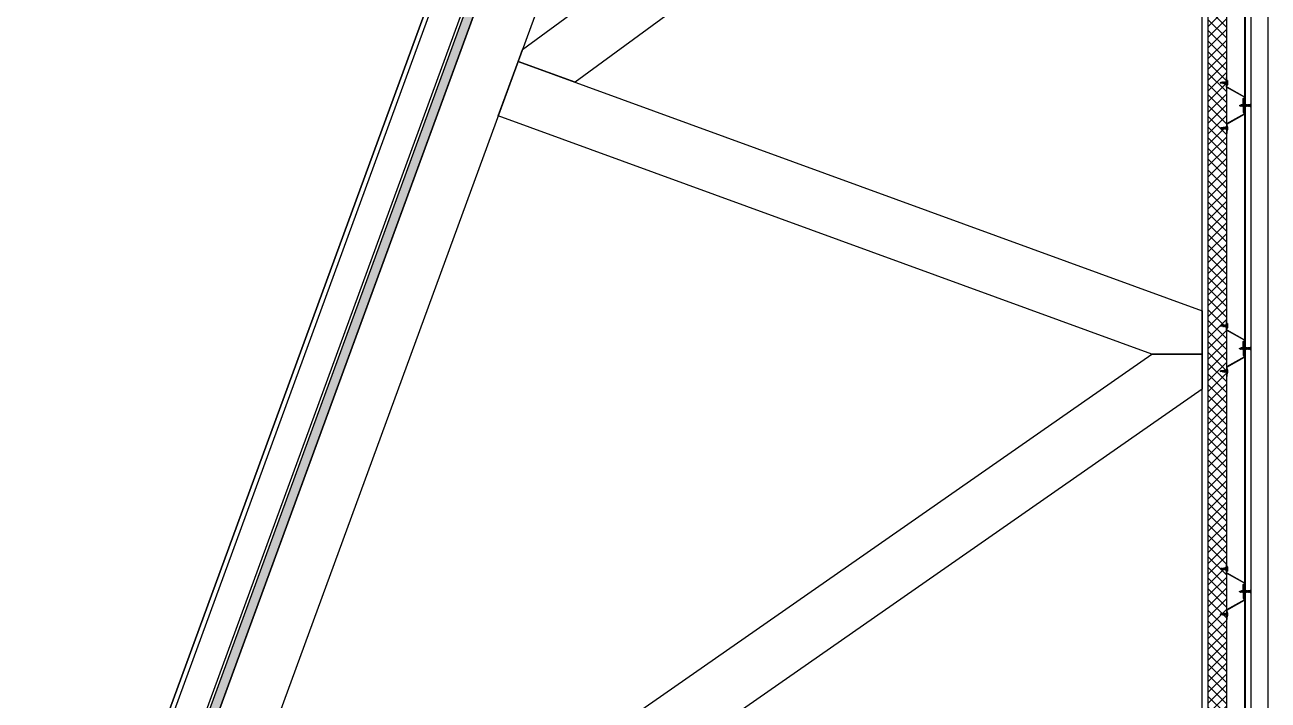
# Model space of a CAD drawing. Header units: inches. Extents: x 203 to 1065, y -1127 to 921.
# Drawn here: x 403.896 to 405.943, y 845.898 to 847.009 of the extents above; entities that cross this region are included whole.
import ezdxf

# ---------------------------------------------------------------- set-up
doc = ezdxf.new("R2010")
doc.units = ezdxf.units.IN
doc.header["$MEASUREMENT"] = 0
doc.linetypes.add('CONTINUA', pattern=[0])
for name, color, linetype in [('CORTE MUROS', 4, 'CONTINUA'), ('CORTE PERFILES Y CERCHA', 3, 'CONTINUA'), ('CORTE PROY', 8, 'CONTINUA')]:
    doc.layers.add(name, color=color, linetype=linetype)

msp = doc.modelspace()

# ---------------------------------------------------------------- hatches: boundary and pattern name
at = {"layer": 'CORTE MUROS', "ltscale": 0.5}
h = msp.add_hatch(dxfattribs=at)
h.set_pattern_fill('ANSI38', color=252, scale=0.05, angle=90.1237, style=0)
h.set_pattern_definition([(135.1236939, (402.78324, 403.405945), (-0.00440986616, -0.004428948005), []), (225.1236939, (402.78324, 403.405945), (-0.00439078432, -0.01326776217), [0.015625, -0.009375])])
h.paths.add_polyline_path([(403.9681, 845.2051), (403.954, 845.2103), (405.883, 850.4746), (405.8971, 850.4694)])
at = {"layer": 'CORTE PERFILES Y CERCHA', "ltscale": 0.5}
h = msp.add_hatch(dxfattribs=at)
h.set_pattern_fill('_USER', color=251, scale=0.0125, angle=135, style=0, double=1, pattern_type=0)
h.set_pattern_definition([(135, (377.291917, 560.07682), (-0.00883883476, -0.00883883476), []), (225, (377.291917, 560.07682), (0.00883883476, -0.00883883476), [])])
h.paths.add_polyline_path([(405.8447, 840.1111), (405.8447, 850.2991), (405.8747, 850.2991), (405.8747, 840.1111)])

# ---------------------------------------------------------------- linework, layer by layer
at = {"layer": 'CORTE MUROS'}
for points in [[(403.8958, 845.2316), (405.8625, 850.5988), (405.916, 850.5792), (403.9493, 845.212)], [(405.8625, 850.5988), (403.8958, 845.2316), (403.9033, 845.2289), (405.87, 850.5961)]]:
    msp.add_lwpolyline(points, close=True, dxfattribs=at)
msp.add_lwpolyline([(403.9681, 845.2051), (403.954, 845.2103), (405.883, 850.4746), (405.8971, 850.4694), (403.9681, 845.2051)], dxfattribs=at)
at = {"layer": 'CORTE PERFILES Y CERCHA', "color": 2}
for p, q in [((405.9047, 850.2154), (405.9047, 840.1948)), ((405.9057, 850.2154), (405.9057, 840.1948)), ((405.9147, 850.2154), (405.9147, 840.1948))]:
    msp.add_line(p, q, dxfattribs=at)
at = {"layer": 'CORTE PERFILES Y CERCHA'}
for p, q in [((405.8747, 846.9151), (405.8747, 846.922)), ((405.8751, 846.9151), (405.8751, 846.922)), ((405.8751, 846.922), (405.8752, 846.922)), ((405.8756, 846.917), (405.8751, 846.9165)), ((405.8751, 846.9105), (405.8751, 846.9165)), ((405.8752, 846.9201), (405.8752, 846.922)), ((405.8752, 846.9201), (405.8756, 846.9201)), ((405.8756, 846.9201), (405.8756, 846.922)), ((405.8756, 846.9171), (405.8756, 846.91)), ((405.8756, 846.917), (405.8756, 846.9101)), ((405.8764, 846.9171), (405.8764, 846.91)), ((405.8682, 846.9143), (405.8644, 846.9135)), ((405.8644, 846.9135), (405.8652, 846.914)), ((405.8652, 846.9135), (405.8644, 846.9135)), ((405.8644, 846.9135), (405.8652, 846.9131)), ((405.8682, 846.9143), (405.8652, 846.914)), ((405.8652, 846.9131), (405.8652, 846.9135)), ((405.8686, 846.9128), (405.8652, 846.9131)), ((405.8686, 846.9147), (405.8682, 846.9143)), ((405.8682, 846.9143), (405.8686, 846.9128)), ((405.8686, 846.9147), (405.8691, 846.9144)), ((405.869, 846.9124), (405.8686, 846.9147)), ((405.869, 846.9124), (405.8686, 846.9128)), ((405.869, 846.9124), (405.8695, 846.9126)), ((405.8699, 846.9145), (405.8691, 846.9144)), ((405.8691, 846.9144), (405.8695, 846.9126)), ((405.8704, 846.9125), (405.8695, 846.9126)), ((405.8703, 846.915), (405.8699, 846.9145)), ((405.8699, 846.9145), (405.8704, 846.9125)), ((405.8703, 846.915), (405.8708, 846.9146)), ((405.8709, 846.9121), (405.8703, 846.915)), ((405.8709, 846.9121), (405.8704, 846.9125)), ((405.8717, 846.9147), (405.8708, 846.9146)), ((405.8708, 846.9146), (405.8713, 846.9124)), ((405.8709, 846.9121), (405.8713, 846.9124)), ((405.8723, 846.9123), (405.8713, 846.9124)), ((405.8721, 846.9153), (405.8717, 846.9147)), ((405.8717, 846.9147), (405.8723, 846.9123)), ((405.8721, 846.9153), (405.8726, 846.9148)), ((405.8727, 846.9118), (405.8721, 846.9153)), ((405.8727, 846.9118), (405.8723, 846.9123)), ((405.8735, 846.9149), (405.8726, 846.9148)), ((405.8726, 846.9148), (405.8732, 846.9122)), ((405.8727, 846.9118), (405.8732, 846.9122)), ((405.8742, 846.9121), (405.8732, 846.9122)), ((405.8739, 846.9155), (405.8735, 846.9149)), ((405.8735, 846.9149), (405.8742, 846.9121)), ((405.8739, 846.9155), (405.8744, 846.915)), ((405.8747, 846.9115), (405.8739, 846.9155)), ((405.8747, 846.9115), (405.8742, 846.9121)), ((405.8751, 846.9151), (405.8744, 846.915)), ((405.8744, 846.915), (405.8751, 846.912)), ((405.8747, 846.9115), (405.8751, 846.912)), ((405.8747, 846.9065), (405.8747, 846.9116)), ((405.8751, 846.9151), (405.8751, 846.912)), ((405.8751, 846.9068), (405.8751, 846.912)), ((405.8756, 846.9101), (405.8751, 846.9105)), ((405.8769, 846.9135), (405.8764, 846.9135)), ((405.8978, 846.8754), (405.8954, 846.8762)), ((405.8978, 846.8754), (405.8982, 846.8771)), ((405.8981, 846.8751), (405.8978, 846.8754)), ((405.8985, 846.8775), (405.8981, 846.8751)), ((405.8981, 846.8751), (405.8984, 846.8752)), ((405.8985, 846.8775), (405.8982, 846.8771)), ((405.8984, 846.8752), (405.8989, 846.8771)), ((405.899, 846.875), (405.8984, 846.8752)), ((405.8985, 846.8775), (405.8989, 846.8771)), ((405.8996, 846.8773), (405.8989, 846.8771)), ((405.899, 846.875), (405.8996, 846.8773)), ((405.8999, 846.8777), (405.8994, 846.8747)), ((405.8999, 846.8777), (405.8996, 846.8773)), ((405.8997, 846.875), (405.9002, 846.8773)), ((405.8999, 846.8777), (405.9003, 846.8773)), ((405.9009, 846.8773), (405.9002, 846.8773)), ((405.9004, 846.875), (405.9009, 846.8773)), ((405.9013, 846.8777), (405.9007, 846.8747)), ((405.9013, 846.8777), (405.9009, 846.8773)), ((405.901, 846.875), (405.9016, 846.8773)), ((405.9013, 846.8777), (405.9016, 846.8773)), ((405.9023, 846.8773), (405.9016, 846.8773)), ((405.9017, 846.875), (405.9023, 846.8773)), ((405.9026, 846.8777), (405.902, 846.8747)), ((405.9026, 846.8777), (405.9023, 846.8773)), ((405.9024, 846.875), (405.9029, 846.8773)), ((405.9026, 846.8777), (405.9029, 846.8773)), ((405.9036, 846.8773), (405.9029, 846.8773)), ((405.9031, 846.875), (405.9036, 846.8773)), ((405.904, 846.8777), (405.9034, 846.8747)), ((405.904, 846.8777), (405.9036, 846.8773)), ((405.9037, 846.875), (405.9043, 846.8773)), ((405.904, 846.8777), (405.9043, 846.8773)), ((405.905, 846.8773), (405.9043, 846.8773)), ((405.9044, 846.875), (405.905, 846.8773)), ((405.9053, 846.8777), (405.9047, 846.8747)), ((405.9053, 846.8777), (405.905, 846.8773)), ((405.9051, 846.875), (405.9056, 846.8773)), ((405.9053, 846.8777), (405.9056, 846.8773)), ((405.9064, 846.8773), (405.9056, 846.8773)), ((405.9064, 846.8773), (405.9056, 846.8773)), ((405.9058, 846.875), (405.9064, 846.8773)), ((405.9058, 846.875), (405.9064, 846.8773)), ((405.9067, 846.8777), (405.9061, 846.8747)), ((405.9067, 846.8777), (405.9064, 846.8773)), ((405.9065, 846.875), (405.907, 846.8773)), ((405.9067, 846.8777), (405.907, 846.8773)), ((405.9077, 846.8773), (405.907, 846.8773)), ((405.9072, 846.875), (405.9077, 846.8773)), ((405.9072, 846.875), (405.9077, 846.8773)), ((405.9072, 846.875), (405.9077, 846.8773)), ((405.9081, 846.8777), (405.9075, 846.8747)), ((405.9081, 846.8777), (405.9077, 846.8773)), ((405.9078, 846.875), (405.9084, 846.8773)), ((405.9081, 846.8777), (405.9084, 846.8773)), ((405.9091, 846.8773), (405.9084, 846.8773)), ((405.9085, 846.875), (405.9091, 846.8773)), ((405.9085, 846.875), (405.9091, 846.8773)), ((405.9085, 846.875), (405.9091, 846.8773)), ((405.9094, 846.8777), (405.9088, 846.8747)), ((405.9094, 846.8777), (405.9091, 846.8773)), ((405.9092, 846.875), (405.9097, 846.8773)), ((405.9094, 846.8777), (405.9097, 846.8773)), ((405.9104, 846.8773), (405.9097, 846.8773)), ((405.9098, 846.875), (405.9104, 846.8773)), ((405.9107, 846.8777), (405.9102, 846.8747)), ((405.9107, 846.8777), (405.9104, 846.8773)), ((405.9107, 846.8777), (405.9104, 846.8773)), ((405.9105, 846.875), (405.9111, 846.8773)), ((405.9107, 846.8777), (405.9111, 846.8773)), ((405.9107, 846.8777), (405.9111, 846.8773)), ((405.9118, 846.8773), (405.9111, 846.8773)), ((405.9112, 846.875), (405.9118, 846.8773)), ((405.9121, 846.8777), (405.9115, 846.8747)), ((405.9121, 846.8777), (405.9118, 846.8773)), ((405.9121, 846.8777), (405.9118, 846.8773)), ((405.9119, 846.875), (405.9124, 846.8773)), ((405.9121, 846.8777), (405.9124, 846.8773)), ((405.9121, 846.8777), (405.9124, 846.8773)), ((405.913, 846.8773), (405.9124, 846.8773)), ((405.9131, 846.8773), (405.9124, 846.8773)), ((405.9147, 846.8788), (405.9131, 846.8773)), ((405.9147, 846.8762), (405.9143, 846.8762)), ((405.9147, 846.8736), (405.9147, 846.8788)), ((405.8994, 846.8747), (405.899, 846.875)), ((405.8994, 846.8747), (405.8997, 846.875)), ((405.9004, 846.875), (405.8997, 846.875)), ((405.9007, 846.8747), (405.9004, 846.875)), ((405.9007, 846.8747), (405.901, 846.875)), ((405.9017, 846.875), (405.901, 846.875)), ((405.902, 846.8747), (405.9017, 846.875)), ((405.902, 846.8747), (405.9024, 846.875)), ((405.9031, 846.875), (405.9024, 846.875)), ((405.9034, 846.8747), (405.9031, 846.875)), ((405.9034, 846.8747), (405.9037, 846.875)), ((405.9044, 846.875), (405.9037, 846.875)), ((405.9047, 846.8747), (405.9044, 846.875)), ((405.9047, 846.8747), (405.9051, 846.875)), ((405.9058, 846.875), (405.9051, 846.875)), ((405.9061, 846.8747), (405.9058, 846.875)), ((405.9061, 846.8747), (405.9065, 846.875)), ((405.9072, 846.875), (405.9065, 846.875)), ((405.9075, 846.8747), (405.9072, 846.875)), ((405.9075, 846.8747), (405.9078, 846.875)), ((405.9085, 846.875), (405.9078, 846.875)), ((405.9088, 846.8747), (405.9085, 846.875)), ((405.9088, 846.8747), (405.9092, 846.875)), ((405.9098, 846.875), (405.9092, 846.875)), ((405.9102, 846.8747), (405.9098, 846.875)), ((405.9102, 846.8747), (405.9105, 846.875)), ((405.9112, 846.875), (405.9105, 846.875)), ((405.9115, 846.8747), (405.9112, 846.875)), ((405.9115, 846.8747), (405.9119, 846.875)), ((405.9124, 846.875), (405.9119, 846.875)), ((405.9131, 846.875), (405.9119, 846.875)), ((405.9147, 846.8736), (405.9131, 846.875)), ((405.8644, 846.8388), (405.8652, 846.8392)), ((405.8652, 846.8388), (405.8644, 846.8388)), ((405.8644, 846.8388), (405.8652, 846.8384)), ((405.8682, 846.838), (405.8644, 846.8388)), ((405.8686, 846.8396), (405.8652, 846.8392)), ((405.8652, 846.8392), (405.8652, 846.8388)), ((405.8682, 846.838), (405.8652, 846.8384)), ((405.8682, 846.838), (405.8686, 846.8396)), ((405.8686, 846.8377), (405.8682, 846.838)), ((405.869, 846.8399), (405.8686, 846.8377)), ((405.869, 846.8399), (405.8686, 846.8396)), ((405.8686, 846.8377), (405.8691, 846.8379)), ((405.869, 846.8399), (405.8695, 846.8397)), ((405.8691, 846.8379), (405.8695, 846.8397)), ((405.8699, 846.8378), (405.8691, 846.8379)), ((405.8704, 846.8398), (405.8695, 846.8397)), ((405.8699, 846.8378), (405.8704, 846.8398)), ((405.8703, 846.8374), (405.8699, 846.8378)), ((405.8709, 846.8402), (405.8703, 846.8374)), ((405.8703, 846.8374), (405.8708, 846.8377)), ((405.8709, 846.8402), (405.8704, 846.8398)), ((405.8708, 846.8377), (405.8713, 846.8399)), ((405.8717, 846.8376), (405.8708, 846.8377)), ((405.8709, 846.8402), (405.8713, 846.8399)), ((405.8723, 846.84), (405.8713, 846.8399)), ((405.8717, 846.8376), (405.8723, 846.84)), ((405.8721, 846.8371), (405.8717, 846.8376)), ((405.8727, 846.8405), (405.8721, 846.8371)), ((405.8721, 846.8371), (405.8726, 846.8375)), ((405.8727, 846.8405), (405.8723, 846.84)), ((405.8726, 846.8375), (405.8732, 846.8401)), ((405.8735, 846.8374), (405.8726, 846.8375)), ((405.8727, 846.8405), (405.8732, 846.8401)), ((405.8742, 846.8402), (405.8732, 846.8401)), ((405.8735, 846.8374), (405.8742, 846.8402)), ((405.8739, 846.8368), (405.8735, 846.8374)), ((405.8747, 846.8408), (405.8739, 846.8368)), ((405.8739, 846.8368), (405.8744, 846.8373)), ((405.8747, 846.8408), (405.8742, 846.8402)), ((405.8744, 846.8373), (405.8751, 846.8403)), ((405.8751, 846.8372), (405.8744, 846.8373)), ((405.8747, 846.8459), (405.8747, 846.8407)), ((405.8747, 846.8408), (405.8751, 846.8403)), ((405.8747, 846.8373), (405.8747, 846.8303)), ((405.8751, 846.8456), (405.8751, 846.8403)), ((405.8756, 846.8422), (405.8751, 846.8418)), ((405.8751, 846.8418), (405.8751, 846.8403)), ((405.8751, 846.8372), (405.8751, 846.8403)), ((405.8751, 846.8372), (405.8751, 846.8303)), ((405.8751, 846.8372), (405.8751, 846.8358)), ((405.8756, 846.8353), (405.8751, 846.8358)), ((405.8756, 846.8352), (405.8756, 846.8423)), ((405.8756, 846.8353), (405.8756, 846.8422)), ((405.8764, 846.8352), (405.8764, 846.8423)), ((405.8769, 846.8388), (405.8764, 846.8388)), ((405.8751, 846.8303), (405.8752, 846.8303)), ((405.8752, 846.8322), (405.8752, 846.8303)), ((405.8752, 846.8322), (405.8756, 846.8322)), ((405.8756, 846.8322), (405.8756, 846.8303)), ((405.8682, 846.5143), (405.8644, 846.5135)), ((405.8644, 846.5135), (405.8652, 846.514)), ((405.8652, 846.5135), (405.8644, 846.5135)), ((405.8644, 846.5135), (405.8652, 846.5131)), ((405.8682, 846.5143), (405.8652, 846.514)), ((405.8652, 846.5131), (405.8652, 846.5135)), ((405.8686, 846.5128), (405.8652, 846.5131)), ((405.8686, 846.5147), (405.8682, 846.5143)), ((405.8682, 846.5143), (405.8686, 846.5128)), ((405.8686, 846.5147), (405.8691, 846.5144)), ((405.869, 846.5124), (405.8686, 846.5147)), ((405.869, 846.5124), (405.8686, 846.5128)), ((405.869, 846.5124), (405.8695, 846.5126)), ((405.8699, 846.5145), (405.8691, 846.5144)), ((405.8691, 846.5144), (405.8695, 846.5126)), ((405.8704, 846.5125), (405.8695, 846.5126)), ((405.8703, 846.515), (405.8699, 846.5145)), ((405.8699, 846.5145), (405.8704, 846.5125)), ((405.8703, 846.515), (405.8708, 846.5146)), ((405.8709, 846.5121), (405.8703, 846.515)), ((405.8709, 846.5121), (405.8704, 846.5125)), ((405.8717, 846.5147), (405.8708, 846.5146)), ((405.8708, 846.5146), (405.8713, 846.5124)), ((405.8709, 846.5121), (405.8713, 846.5124)), ((405.8723, 846.5123), (405.8713, 846.5124)), ((405.8721, 846.5153), (405.8717, 846.5147)), ((405.8717, 846.5147), (405.8723, 846.5123)), ((405.8721, 846.5153), (405.8726, 846.5148)), ((405.8727, 846.5118), (405.8721, 846.5153)), ((405.8727, 846.5118), (405.8723, 846.5123)), ((405.8735, 846.5149), (405.8726, 846.5148)), ((405.8726, 846.5148), (405.8732, 846.5122)), ((405.8727, 846.5118), (405.8732, 846.5122)), ((405.8742, 846.5121), (405.8732, 846.5122)), ((405.8739, 846.5155), (405.8735, 846.5149)), ((405.8735, 846.5149), (405.8742, 846.5121)), ((405.8739, 846.5155), (405.8744, 846.515)), ((405.8747, 846.5115), (405.8739, 846.5155)), ((405.8747, 846.5115), (405.8742, 846.5121)), ((405.8751, 846.5151), (405.8744, 846.515)), ((405.8744, 846.515), (405.8751, 846.512)), ((405.8747, 846.5151), (405.8747, 846.522)), ((405.8747, 846.5115), (405.8751, 846.512)), ((405.8747, 846.5065), (405.8747, 846.5116)), ((405.8751, 846.5151), (405.8751, 846.522)), ((405.8751, 846.522), (405.8752, 846.522)), ((405.8756, 846.517), (405.8751, 846.5165)), ((405.8751, 846.5105), (405.8751, 846.5165)), ((405.8751, 846.5151), (405.8751, 846.512)), ((405.8751, 846.5068), (405.8751, 846.512)), ((405.8756, 846.5101), (405.8751, 846.5105)), ((405.8752, 846.5201), (405.8752, 846.522)), ((405.8752, 846.5201), (405.8756, 846.5201)), ((405.8756, 846.5201), (405.8756, 846.522)), ((405.8756, 846.5171), (405.8756, 846.51)), ((405.8756, 846.517), (405.8756, 846.5101)), ((405.8764, 846.5171), (405.8764, 846.51)), ((405.8769, 846.5135), (405.8764, 846.5135)), ((405.8978, 846.4754), (405.8954, 846.4762)), ((405.8978, 846.4754), (405.8982, 846.4771)), ((405.8981, 846.4751), (405.8978, 846.4754)), ((405.8985, 846.4775), (405.8981, 846.4751)), ((405.8981, 846.4751), (405.8984, 846.4752)), ((405.8985, 846.4775), (405.8982, 846.4771)), ((405.8984, 846.4752), (405.8989, 846.4771)), ((405.899, 846.475), (405.8984, 846.4752)), ((405.8985, 846.4775), (405.8989, 846.4771)), ((405.8996, 846.4773), (405.8989, 846.4771)), ((405.899, 846.475), (405.8996, 846.4773)), ((405.8994, 846.4747), (405.899, 846.475)), ((405.8999, 846.4777), (405.8994, 846.4747)), ((405.8994, 846.4747), (405.8997, 846.475)), ((405.8999, 846.4777), (405.8996, 846.4773)), ((405.8997, 846.475), (405.9002, 846.4773)), ((405.9004, 846.475), (405.8997, 846.475)), ((405.8999, 846.4777), (405.9003, 846.4773)), ((405.9009, 846.4773), (405.9002, 846.4773)), ((405.9004, 846.475), (405.9009, 846.4773)), ((405.9007, 846.4747), (405.9004, 846.475)), ((405.9013, 846.4777), (405.9007, 846.4747)), ((405.9007, 846.4747), (405.901, 846.475)), ((405.9013, 846.4777), (405.9009, 846.4773)), ((405.901, 846.475), (405.9016, 846.4773)), ((405.9017, 846.475), (405.901, 846.475)), ((405.9013, 846.4777), (405.9016, 846.4773)), ((405.9023, 846.4773), (405.9016, 846.4773)), ((405.9017, 846.475), (405.9023, 846.4773)), ((405.902, 846.4747), (405.9017, 846.475)), ((405.9026, 846.4777), (405.902, 846.4747)), ((405.902, 846.4747), (405.9024, 846.475)), ((405.9026, 846.4777), (405.9023, 846.4773)), ((405.9024, 846.475), (405.9029, 846.4773)), ((405.9031, 846.475), (405.9024, 846.475)), ((405.9026, 846.4777), (405.9029, 846.4773)), ((405.9036, 846.4773), (405.9029, 846.4773)), ((405.9031, 846.475), (405.9036, 846.4773)), ((405.9034, 846.4747), (405.9031, 846.475)), ((405.904, 846.4777), (405.9034, 846.4747)), ((405.9034, 846.4747), (405.9037, 846.475)), ((405.904, 846.4777), (405.9036, 846.4773)), ((405.9037, 846.475), (405.9043, 846.4773)), ((405.9044, 846.475), (405.9037, 846.475)), ((405.904, 846.4777), (405.9043, 846.4773)), ((405.905, 846.4773), (405.9043, 846.4773)), ((405.9044, 846.475), (405.905, 846.4773)), ((405.9047, 846.4747), (405.9044, 846.475)), ((405.9053, 846.4777), (405.9047, 846.4747)), ((405.9047, 846.4747), (405.9051, 846.475)), ((405.9053, 846.4777), (405.905, 846.4773)), ((405.9051, 846.475), (405.9056, 846.4773)), ((405.9058, 846.475), (405.9051, 846.475)), ((405.9053, 846.4777), (405.9056, 846.4773)), ((405.9064, 846.4773), (405.9056, 846.4773)), ((405.9064, 846.4773), (405.9056, 846.4773)), ((405.9058, 846.475), (405.9064, 846.4773)), ((405.9058, 846.475), (405.9064, 846.4773)), ((405.9061, 846.4747), (405.9058, 846.475)), ((405.9067, 846.4777), (405.9061, 846.4747)), ((405.9061, 846.4747), (405.9065, 846.475)), ((405.9067, 846.4777), (405.9064, 846.4773)), ((405.9065, 846.475), (405.907, 846.4773)), ((405.9072, 846.475), (405.9065, 846.475)), ((405.9067, 846.4777), (405.907, 846.4773)), ((405.9077, 846.4773), (405.907, 846.4773)), ((405.9072, 846.475), (405.9077, 846.4773)), ((405.9072, 846.475), (405.9077, 846.4773)), ((405.9072, 846.475), (405.9077, 846.4773)), ((405.9075, 846.4747), (405.9072, 846.475)), ((405.9081, 846.4777), (405.9075, 846.4747)), ((405.9075, 846.4747), (405.9078, 846.475)), ((405.9081, 846.4777), (405.9077, 846.4773)), ((405.9078, 846.475), (405.9084, 846.4773)), ((405.9085, 846.475), (405.9078, 846.475)), ((405.9081, 846.4777), (405.9084, 846.4773)), ((405.9091, 846.4773), (405.9084, 846.4773)), ((405.9085, 846.475), (405.9091, 846.4773)), ((405.9085, 846.475), (405.9091, 846.4773)), ((405.9085, 846.475), (405.9091, 846.4773)), ((405.9088, 846.4747), (405.9085, 846.475)), ((405.9094, 846.4777), (405.9088, 846.4747)), ((405.9088, 846.4747), (405.9092, 846.475)), ((405.9094, 846.4777), (405.9091, 846.4773)), ((405.9092, 846.475), (405.9097, 846.4773)), ((405.9098, 846.475), (405.9092, 846.475)), ((405.9094, 846.4777), (405.9097, 846.4773)), ((405.9104, 846.4773), (405.9097, 846.4773)), ((405.9098, 846.475), (405.9104, 846.4773)), ((405.9102, 846.4747), (405.9098, 846.475)), ((405.9107, 846.4777), (405.9102, 846.4747)), ((405.9102, 846.4747), (405.9105, 846.475)), ((405.9107, 846.4777), (405.9104, 846.4773)), ((405.9107, 846.4777), (405.9104, 846.4773)), ((405.9105, 846.475), (405.9111, 846.4773)), ((405.9112, 846.475), (405.9105, 846.475)), ((405.9107, 846.4777), (405.9111, 846.4773)), ((405.9107, 846.4777), (405.9111, 846.4773)), ((405.9118, 846.4773), (405.9111, 846.4773)), ((405.9112, 846.475), (405.9118, 846.4773)), ((405.9115, 846.4747), (405.9112, 846.475)), ((405.9121, 846.4777), (405.9115, 846.4747)), ((405.9115, 846.4747), (405.9119, 846.475)), ((405.9121, 846.4777), (405.9118, 846.4773)), ((405.9121, 846.4777), (405.9118, 846.4773)), ((405.9119, 846.475), (405.9124, 846.4773)), ((405.9124, 846.475), (405.9119, 846.475)), ((405.9131, 846.475), (405.9119, 846.475)), ((405.9121, 846.4777), (405.9124, 846.4773)), ((405.9121, 846.4777), (405.9124, 846.4773)), ((405.913, 846.4773), (405.9124, 846.4773)), ((405.9131, 846.4773), (405.9124, 846.4773)), ((405.9147, 846.4788), (405.9131, 846.4773)), ((405.9147, 846.4736), (405.9131, 846.475)), ((405.9147, 846.4762), (405.9143, 846.4762)), ((405.9147, 846.4736), (405.9147, 846.4788)), ((405.8747, 846.4459), (405.8747, 846.4407)), ((405.8751, 846.4456), (405.8751, 846.4403)), ((405.8644, 846.4388), (405.8652, 846.4392)), ((405.8652, 846.4388), (405.8644, 846.4388)), ((405.8644, 846.4388), (405.8652, 846.4384)), ((405.8682, 846.438), (405.8644, 846.4388)), ((405.8686, 846.4396), (405.8652, 846.4392)), ((405.8652, 846.4392), (405.8652, 846.4388)), ((405.8682, 846.438), (405.8652, 846.4384)), ((405.8682, 846.438), (405.8686, 846.4396)), ((405.8686, 846.4377), (405.8682, 846.438)), ((405.869, 846.4399), (405.8686, 846.4377)), ((405.869, 846.4399), (405.8686, 846.4396)), ((405.8686, 846.4377), (405.8691, 846.4379)), ((405.869, 846.4399), (405.8695, 846.4397)), ((405.8691, 846.4379), (405.8695, 846.4397)), ((405.8699, 846.4378), (405.8691, 846.4379)), ((405.8704, 846.4398), (405.8695, 846.4397)), ((405.8699, 846.4378), (405.8704, 846.4398)), ((405.8703, 846.4374), (405.8699, 846.4378)), ((405.8709, 846.4402), (405.8703, 846.4374)), ((405.8703, 846.4374), (405.8708, 846.4377)), ((405.8709, 846.4402), (405.8704, 846.4398)), ((405.8708, 846.4377), (405.8713, 846.4399)), ((405.8717, 846.4376), (405.8708, 846.4377)), ((405.8709, 846.4402), (405.8713, 846.4399)), ((405.8723, 846.44), (405.8713, 846.4399)), ((405.8717, 846.4376), (405.8723, 846.44)), ((405.8721, 846.4371), (405.8717, 846.4376)), ((405.8727, 846.4405), (405.8721, 846.4371)), ((405.8721, 846.4371), (405.8726, 846.4375)), ((405.8727, 846.4405), (405.8723, 846.44)), ((405.8726, 846.4375), (405.8732, 846.4401)), ((405.8735, 846.4374), (405.8726, 846.4375)), ((405.8727, 846.4405), (405.8732, 846.4401)), ((405.8742, 846.4402), (405.8732, 846.4401)), ((405.8735, 846.4374), (405.8742, 846.4402)), ((405.8739, 846.4368), (405.8735, 846.4374)), ((405.8747, 846.4408), (405.8739, 846.4368)), ((405.8739, 846.4368), (405.8744, 846.4373)), ((405.8747, 846.4408), (405.8742, 846.4402)), ((405.8744, 846.4373), (405.8751, 846.4403)), ((405.8751, 846.4372), (405.8744, 846.4373)), ((405.8747, 846.4408), (405.8751, 846.4403)), ((405.8747, 846.4373), (405.8747, 846.4303)), ((405.8756, 846.4422), (405.8751, 846.4418)), ((405.8751, 846.4418), (405.8751, 846.4403)), ((405.8751, 846.4372), (405.8751, 846.4403)), ((405.8751, 846.4372), (405.8751, 846.4303)), ((405.8751, 846.4372), (405.8751, 846.4358)), ((405.8756, 846.4353), (405.8751, 846.4358)), ((405.8751, 846.4303), (405.8752, 846.4303)), ((405.8752, 846.4322), (405.8752, 846.4303)), ((405.8752, 846.4322), (405.8756, 846.4322)), ((405.8756, 846.4352), (405.8756, 846.4423)), ((405.8756, 846.4353), (405.8756, 846.4422)), ((405.8756, 846.4322), (405.8756, 846.4303)), ((405.8764, 846.4352), (405.8764, 846.4423)), ((405.8769, 846.4388), (405.8764, 846.4388)), ((405.8747, 846.1151), (405.8747, 846.122)), ((405.8751, 846.1151), (405.8751, 846.122)), ((405.8751, 846.122), (405.8752, 846.122)), ((405.8752, 846.1201), (405.8752, 846.122)), ((405.8752, 846.1201), (405.8756, 846.1201)), ((405.8756, 846.1201), (405.8756, 846.122)), ((405.8682, 846.1143), (405.8644, 846.1135)), ((405.8644, 846.1135), (405.8652, 846.114)), ((405.8652, 846.1135), (405.8644, 846.1135)), ((405.8644, 846.1135), (405.8652, 846.1131)), ((405.8682, 846.1143), (405.8652, 846.114)), ((405.8652, 846.1131), (405.8652, 846.1135)), ((405.8686, 846.1128), (405.8652, 846.1131)), ((405.8686, 846.1147), (405.8682, 846.1143)), ((405.8682, 846.1143), (405.8686, 846.1128)), ((405.8686, 846.1147), (405.8691, 846.1144)), ((405.869, 846.1124), (405.8686, 846.1147)), ((405.869, 846.1124), (405.8686, 846.1128)), ((405.869, 846.1124), (405.8695, 846.1126)), ((405.8699, 846.1145), (405.8691, 846.1144)), ((405.8691, 846.1144), (405.8695, 846.1126)), ((405.8704, 846.1125), (405.8695, 846.1126)), ((405.8703, 846.115), (405.8699, 846.1145)), ((405.8699, 846.1145), (405.8704, 846.1125)), ((405.8703, 846.115), (405.8708, 846.1146)), ((405.8709, 846.1121), (405.8703, 846.115)), ((405.8709, 846.1121), (405.8704, 846.1125)), ((405.8717, 846.1147), (405.8708, 846.1146)), ((405.8708, 846.1146), (405.8713, 846.1124)), ((405.8709, 846.1121), (405.8713, 846.1124)), ((405.8723, 846.1123), (405.8713, 846.1124)), ((405.8721, 846.1153), (405.8717, 846.1147)), ((405.8717, 846.1147), (405.8723, 846.1123)), ((405.8721, 846.1153), (405.8726, 846.1148)), ((405.8727, 846.1118), (405.8721, 846.1153)), ((405.8727, 846.1118), (405.8723, 846.1123)), ((405.8735, 846.1149), (405.8726, 846.1148)), ((405.8726, 846.1148), (405.8732, 846.1122)), ((405.8727, 846.1118), (405.8732, 846.1122)), ((405.8742, 846.1121), (405.8732, 846.1122)), ((405.8739, 846.1155), (405.8735, 846.1149)), ((405.8735, 846.1149), (405.8742, 846.1121)), ((405.8739, 846.1155), (405.8744, 846.115)), ((405.8747, 846.1115), (405.8739, 846.1155)), ((405.8747, 846.1115), (405.8742, 846.1121)), ((405.8751, 846.1151), (405.8744, 846.115)), ((405.8744, 846.115), (405.8751, 846.112)), ((405.8747, 846.1115), (405.8751, 846.112)), ((405.8747, 846.1065), (405.8747, 846.1116)), ((405.8756, 846.117), (405.8751, 846.1165)), ((405.8751, 846.1105), (405.8751, 846.1165)), ((405.8751, 846.1151), (405.8751, 846.112)), ((405.8751, 846.1068), (405.8751, 846.112)), ((405.8756, 846.1101), (405.8751, 846.1105)), ((405.8756, 846.1171), (405.8756, 846.11)), ((405.8756, 846.117), (405.8756, 846.1101)), ((405.8764, 846.1171), (405.8764, 846.11)), ((405.8769, 846.1135), (405.8764, 846.1135)), ((405.8978, 846.0754), (405.8982, 846.0771)), ((405.8985, 846.0775), (405.8981, 846.0751)), ((405.8985, 846.0775), (405.8982, 846.0771)), ((405.8984, 846.0752), (405.8989, 846.0771)), ((405.8985, 846.0775), (405.8989, 846.0771)), ((405.8996, 846.0773), (405.8989, 846.0771)), ((405.899, 846.075), (405.8996, 846.0773)), ((405.8999, 846.0777), (405.8994, 846.0747)), ((405.8999, 846.0777), (405.8996, 846.0773)), ((405.8997, 846.075), (405.9002, 846.0773)), ((405.8999, 846.0777), (405.9003, 846.0773)), ((405.9009, 846.0773), (405.9002, 846.0773)), ((405.9004, 846.075), (405.9009, 846.0773)), ((405.9013, 846.0777), (405.9007, 846.0747)), ((405.9013, 846.0777), (405.9009, 846.0773)), ((405.901, 846.075), (405.9016, 846.0773)), ((405.9013, 846.0777), (405.9016, 846.0773)), ((405.9023, 846.0773), (405.9016, 846.0773)), ((405.9017, 846.075), (405.9023, 846.0773)), ((405.9026, 846.0777), (405.902, 846.0747)), ((405.9026, 846.0777), (405.9023, 846.0773)), ((405.9024, 846.075), (405.9029, 846.0773)), ((405.9026, 846.0777), (405.9029, 846.0773)), ((405.9036, 846.0773), (405.9029, 846.0773)), ((405.9031, 846.075), (405.9036, 846.0773)), ((405.904, 846.0777), (405.9034, 846.0747)), ((405.904, 846.0777), (405.9036, 846.0773)), ((405.9037, 846.075), (405.9043, 846.0773)), ((405.904, 846.0777), (405.9043, 846.0773)), ((405.905, 846.0773), (405.9043, 846.0773)), ((405.9044, 846.075), (405.905, 846.0773)), ((405.9053, 846.0777), (405.9047, 846.0747)), ((405.9053, 846.0777), (405.905, 846.0773)), ((405.9051, 846.075), (405.9056, 846.0773)), ((405.9053, 846.0777), (405.9056, 846.0773)), ((405.9064, 846.0773), (405.9056, 846.0773)), ((405.9064, 846.0773), (405.9056, 846.0773)), ((405.9058, 846.075), (405.9064, 846.0773)), ((405.9058, 846.075), (405.9064, 846.0773)), ((405.9067, 846.0777), (405.9061, 846.0747)), ((405.9067, 846.0777), (405.9064, 846.0773)), ((405.9065, 846.075), (405.907, 846.0773)), ((405.9067, 846.0777), (405.907, 846.0773)), ((405.9077, 846.0773), (405.907, 846.0773)), ((405.9072, 846.075), (405.9077, 846.0773)), ((405.9072, 846.075), (405.9077, 846.0773)), ((405.9072, 846.075), (405.9077, 846.0773)), ((405.9081, 846.0777), (405.9075, 846.0747)), ((405.9081, 846.0777), (405.9077, 846.0773)), ((405.9078, 846.075), (405.9084, 846.0773)), ((405.9081, 846.0777), (405.9084, 846.0773)), ((405.9091, 846.0773), (405.9084, 846.0773)), ((405.9085, 846.075), (405.9091, 846.0773)), ((405.9085, 846.075), (405.9091, 846.0773)), ((405.9085, 846.075), (405.9091, 846.0773)), ((405.9094, 846.0777), (405.9088, 846.0747)), ((405.9094, 846.0777), (405.9091, 846.0773)), ((405.9092, 846.075), (405.9097, 846.0773)), ((405.9094, 846.0777), (405.9097, 846.0773)), ((405.9104, 846.0773), (405.9097, 846.0773)), ((405.9098, 846.075), (405.9104, 846.0773)), ((405.9107, 846.0777), (405.9102, 846.0747)), ((405.9107, 846.0777), (405.9104, 846.0773)), ((405.9107, 846.0777), (405.9104, 846.0773)), ((405.9105, 846.075), (405.9111, 846.0773)), ((405.9107, 846.0777), (405.9111, 846.0773)), ((405.9107, 846.0777), (405.9111, 846.0773)), ((405.9118, 846.0773), (405.9111, 846.0773)), ((405.9112, 846.075), (405.9118, 846.0773)), ((405.9121, 846.0777), (405.9115, 846.0747)), ((405.9121, 846.0777), (405.9118, 846.0773)), ((405.9121, 846.0777), (405.9118, 846.0773)), ((405.9119, 846.075), (405.9124, 846.0773)), ((405.9121, 846.0777), (405.9124, 846.0773)), ((405.9121, 846.0777), (405.9124, 846.0773)), ((405.913, 846.0773), (405.9124, 846.0773)), ((405.9131, 846.0773), (405.9124, 846.0773)), ((405.9147, 846.0788), (405.9131, 846.0773)), ((405.9147, 846.0736), (405.9147, 846.0788)), ((405.8978, 846.0754), (405.8954, 846.0762)), ((405.8981, 846.0751), (405.8978, 846.0754)), ((405.8981, 846.0751), (405.8984, 846.0752)), ((405.899, 846.075), (405.8984, 846.0752)), ((405.8994, 846.0747), (405.899, 846.075)), ((405.8994, 846.0747), (405.8997, 846.075)), ((405.9004, 846.075), (405.8997, 846.075)), ((405.9007, 846.0747), (405.9004, 846.075)), ((405.9007, 846.0747), (405.901, 846.075)), ((405.9017, 846.075), (405.901, 846.075)), ((405.902, 846.0747), (405.9017, 846.075)), ((405.902, 846.0747), (405.9024, 846.075)), ((405.9031, 846.075), (405.9024, 846.075)), ((405.9034, 846.0747), (405.9031, 846.075)), ((405.9034, 846.0747), (405.9037, 846.075)), ((405.9044, 846.075), (405.9037, 846.075)), ((405.9047, 846.0747), (405.9044, 846.075)), ((405.9047, 846.0747), (405.9051, 846.075)), ((405.9058, 846.075), (405.9051, 846.075)), ((405.9061, 846.0747), (405.9058, 846.075)), ((405.9061, 846.0747), (405.9065, 846.075)), ((405.9072, 846.075), (405.9065, 846.075)), ((405.9075, 846.0747), (405.9072, 846.075)), ((405.9075, 846.0747), (405.9078, 846.075)), ((405.9085, 846.075), (405.9078, 846.075)), ((405.9088, 846.0747), (405.9085, 846.075)), ((405.9088, 846.0747), (405.9092, 846.075)), ((405.9098, 846.075), (405.9092, 846.075)), ((405.9102, 846.0747), (405.9098, 846.075)), ((405.9102, 846.0747), (405.9105, 846.075)), ((405.9112, 846.075), (405.9105, 846.075)), ((405.9115, 846.0747), (405.9112, 846.075)), ((405.9115, 846.0747), (405.9119, 846.075)), ((405.9124, 846.075), (405.9119, 846.075)), ((405.9131, 846.075), (405.9119, 846.075)), ((405.9147, 846.0736), (405.9131, 846.075)), ((405.9147, 846.0762), (405.9143, 846.0762)), ((405.8644, 846.0388), (405.8652, 846.0392)), ((405.8652, 846.0388), (405.8644, 846.0388)), ((405.8644, 846.0388), (405.8652, 846.0384)), ((405.8682, 846.038), (405.8644, 846.0388)), ((405.8686, 846.0396), (405.8652, 846.0392)), ((405.8652, 846.0392), (405.8652, 846.0388)), ((405.8682, 846.038), (405.8652, 846.0384)), ((405.8682, 846.038), (405.8686, 846.0396)), ((405.8686, 846.0377), (405.8682, 846.038)), ((405.869, 846.0399), (405.8686, 846.0377)), ((405.869, 846.0399), (405.8686, 846.0396)), ((405.8686, 846.0377), (405.8691, 846.0379)), ((405.869, 846.0399), (405.8695, 846.0397)), ((405.8691, 846.0379), (405.8695, 846.0397)), ((405.8699, 846.0378), (405.8691, 846.0379)), ((405.8704, 846.0398), (405.8695, 846.0397)), ((405.8699, 846.0378), (405.8704, 846.0398)), ((405.8703, 846.0374), (405.8699, 846.0378)), ((405.8709, 846.0402), (405.8703, 846.0374)), ((405.8703, 846.0374), (405.8708, 846.0377)), ((405.8709, 846.0402), (405.8704, 846.0398)), ((405.8708, 846.0377), (405.8713, 846.0399)), ((405.8717, 846.0376), (405.8708, 846.0377)), ((405.8709, 846.0402), (405.8713, 846.0399)), ((405.8723, 846.04), (405.8713, 846.0399)), ((405.8717, 846.0376), (405.8723, 846.04)), ((405.8721, 846.0371), (405.8717, 846.0376)), ((405.8727, 846.0405), (405.8721, 846.0371)), ((405.8721, 846.0371), (405.8726, 846.0375)), ((405.8727, 846.0405), (405.8723, 846.04)), ((405.8726, 846.0375), (405.8732, 846.0401)), ((405.8735, 846.0374), (405.8726, 846.0375)), ((405.8727, 846.0405), (405.8732, 846.0401)), ((405.8742, 846.0402), (405.8732, 846.0401)), ((405.8735, 846.0374), (405.8742, 846.0402)), ((405.8739, 846.0368), (405.8735, 846.0374)), ((405.8747, 846.0408), (405.8739, 846.0368)), ((405.8739, 846.0368), (405.8744, 846.0373)), ((405.8747, 846.0408), (405.8742, 846.0402)), ((405.8744, 846.0373), (405.8751, 846.0403)), ((405.8751, 846.0372), (405.8744, 846.0373)), ((405.8747, 846.0459), (405.8747, 846.0407)), ((405.8747, 846.0408), (405.8751, 846.0403)), ((405.8747, 846.0373), (405.8747, 846.0303)), ((405.8751, 846.0456), (405.8751, 846.0403)), ((405.8756, 846.0422), (405.8751, 846.0418)), ((405.8751, 846.0418), (405.8751, 846.0403)), ((405.8751, 846.0372), (405.8751, 846.0403)), ((405.8751, 846.0372), (405.8751, 846.0303)), ((405.8751, 846.0372), (405.8751, 846.0358)), ((405.8756, 846.0353), (405.8751, 846.0358)), ((405.8756, 846.0352), (405.8756, 846.0423)), ((405.8756, 846.0353), (405.8756, 846.0422)), ((405.8764, 846.0352), (405.8764, 846.0423)), ((405.8769, 846.0388), (405.8764, 846.0388)), ((405.8751, 846.0303), (405.8752, 846.0303)), ((405.8752, 846.0322), (405.8752, 846.0303)), ((405.8752, 846.0322), (405.8756, 846.0322)), ((405.8756, 846.0322), (405.8756, 846.0303))]:
    msp.add_line(p, q, dxfattribs=at)
for points in [[(404.0693, 845.2051), (403.9682, 845.2051), (405.8347, 850.2991), (405.8347, 850.023)], [(405.8347, 840.1111), (405.8347, 850.2991), (405.8747, 850.2991), (405.8747, 840.1111)], [(405.7543, 847.7291), (405.8347, 847.7291), (405.8347, 847.6702), (404.8023, 846.9143), (404.7082, 846.9486), (404.7155, 846.9685)], [(404.7082, 846.9486), (405.8347, 846.538), (405.8347, 846.4671), (405.7516, 846.4671), (404.6754, 846.8592)], [(405.7516, 846.4671), (405.8347, 846.4671), (405.8347, 846.4092), (404.1743, 845.2526), (404.0868, 845.2526), (404.1137, 845.3262)]]:
    msp.add_lwpolyline(points, close=True, dxfattribs=at)
at = {"layer": 'CORTE PERFILES Y CERCHA', "color": 2}
msp.add_lwpolyline([(405.8447, 840.1111), (405.8447, 850.2991), (405.8747, 850.2991), (405.8747, 840.1111)], close=True, dxfattribs=at)
at = {"layer": 'CORTE PERFILES Y CERCHA'}
for points in [[(405.9023, 846.8773), (405.9023, 846.8878), (405.9042, 846.8887), (405.9042, 846.8899), (405.8747, 846.9065)], [(405.8751, 846.9068), (405.9047, 846.8903), (405.9047, 846.8885), (405.9028, 846.8875), (405.9028, 846.8775)], [(405.9023, 846.8747), (405.9023, 846.8645), (405.9042, 846.8636), (405.9042, 846.8625), (405.8747, 846.8459)], [(405.8751, 846.8456), (405.9047, 846.862), (405.9047, 846.8639), (405.9028, 846.8648), (405.9028, 846.875)], [(405.8751, 846.5068), (405.9047, 846.4903), (405.9047, 846.4885), (405.9028, 846.4875), (405.9028, 846.4775)], [(405.9023, 846.4773), (405.9023, 846.4878), (405.9042, 846.4887), (405.9042, 846.4899), (405.8747, 846.5065)], [(405.9023, 846.4747), (405.9023, 846.4645), (405.9042, 846.4636), (405.9042, 846.4625), (405.8747, 846.4459)], [(405.8751, 846.4456), (405.9047, 846.462), (405.9047, 846.4639), (405.9028, 846.4648), (405.9028, 846.475)], [(405.9023, 846.0773), (405.9023, 846.0878), (405.9042, 846.0887), (405.9042, 846.0899), (405.8747, 846.1065)], [(405.8751, 846.1068), (405.9047, 846.0903), (405.9047, 846.0885), (405.9028, 846.0875), (405.9028, 846.0775)], [(405.9023, 846.0747), (405.9023, 846.0645), (405.9042, 846.0636), (405.9042, 846.0625), (405.8747, 846.0459)], [(405.8751, 846.0456), (405.9047, 846.062), (405.9047, 846.0639), (405.9028, 846.0648), (405.9028, 846.075)]]:
    msp.add_lwpolyline(points, dxfattribs=at)
for centre, radius, start, end in [((405.8751, 846.922), 0.000437, 0, 180), ((405.876, 846.9171), 0.000403, 0, 180), ((405.8671, 846.9135), 0.00976, 342.0915, 17.9085), ((405.876, 846.91), 0.000403, 180, 0), ((405.8959, 846.8794), 0.00322, 261.9716, 316.3452), ((405.876, 846.8423), 0.000403, 0, 180), ((405.876, 846.8352), 0.000403, 180, 0), ((405.8671, 846.8388), 0.00976, 342.0915, 17.9085), ((405.8751, 846.8303), 0.000437, 180, 0), ((405.8751, 846.522), 0.000437, 0, 180), ((405.876, 846.5171), 0.000403, 0, 180), ((405.876, 846.51), 0.000403, 180, 0), ((405.8671, 846.5135), 0.00976, 342.0915, 17.9085), ((405.8959, 846.4794), 0.00322, 261.9716, 316.3452), ((405.8751, 846.4303), 0.000437, 180, 0), ((405.876, 846.4423), 0.000403, 0, 180), ((405.876, 846.4352), 0.000403, 180, 0), ((405.8671, 846.4388), 0.00976, 342.0915, 17.9085), ((405.8751, 846.122), 0.000437, 0, 180), ((405.876, 846.1171), 0.000403, 0, 180), ((405.876, 846.11), 0.000403, 180, 0), ((405.8671, 846.1135), 0.00976, 342.0915, 17.9085), ((405.8959, 846.0794), 0.00322, 261.9716, 316.3452), ((405.876, 846.0423), 0.000403, 0, 180), ((405.8671, 846.0388), 0.00976, 342.0915, 17.9085), ((405.8751, 846.0303), 0.000437, 180, 0), ((405.876, 846.0352), 0.000403, 180, 0)]:
    msp.add_arc(centre, radius, start, end, dxfattribs=at)
at = {"layer": 'CORTE PROY', "ltscale": 0.5}
msp.add_line((405.9434, 842.7305), (405.9434, 847.1725), dxfattribs=at)

doc.saveas('drawing.dxf')
